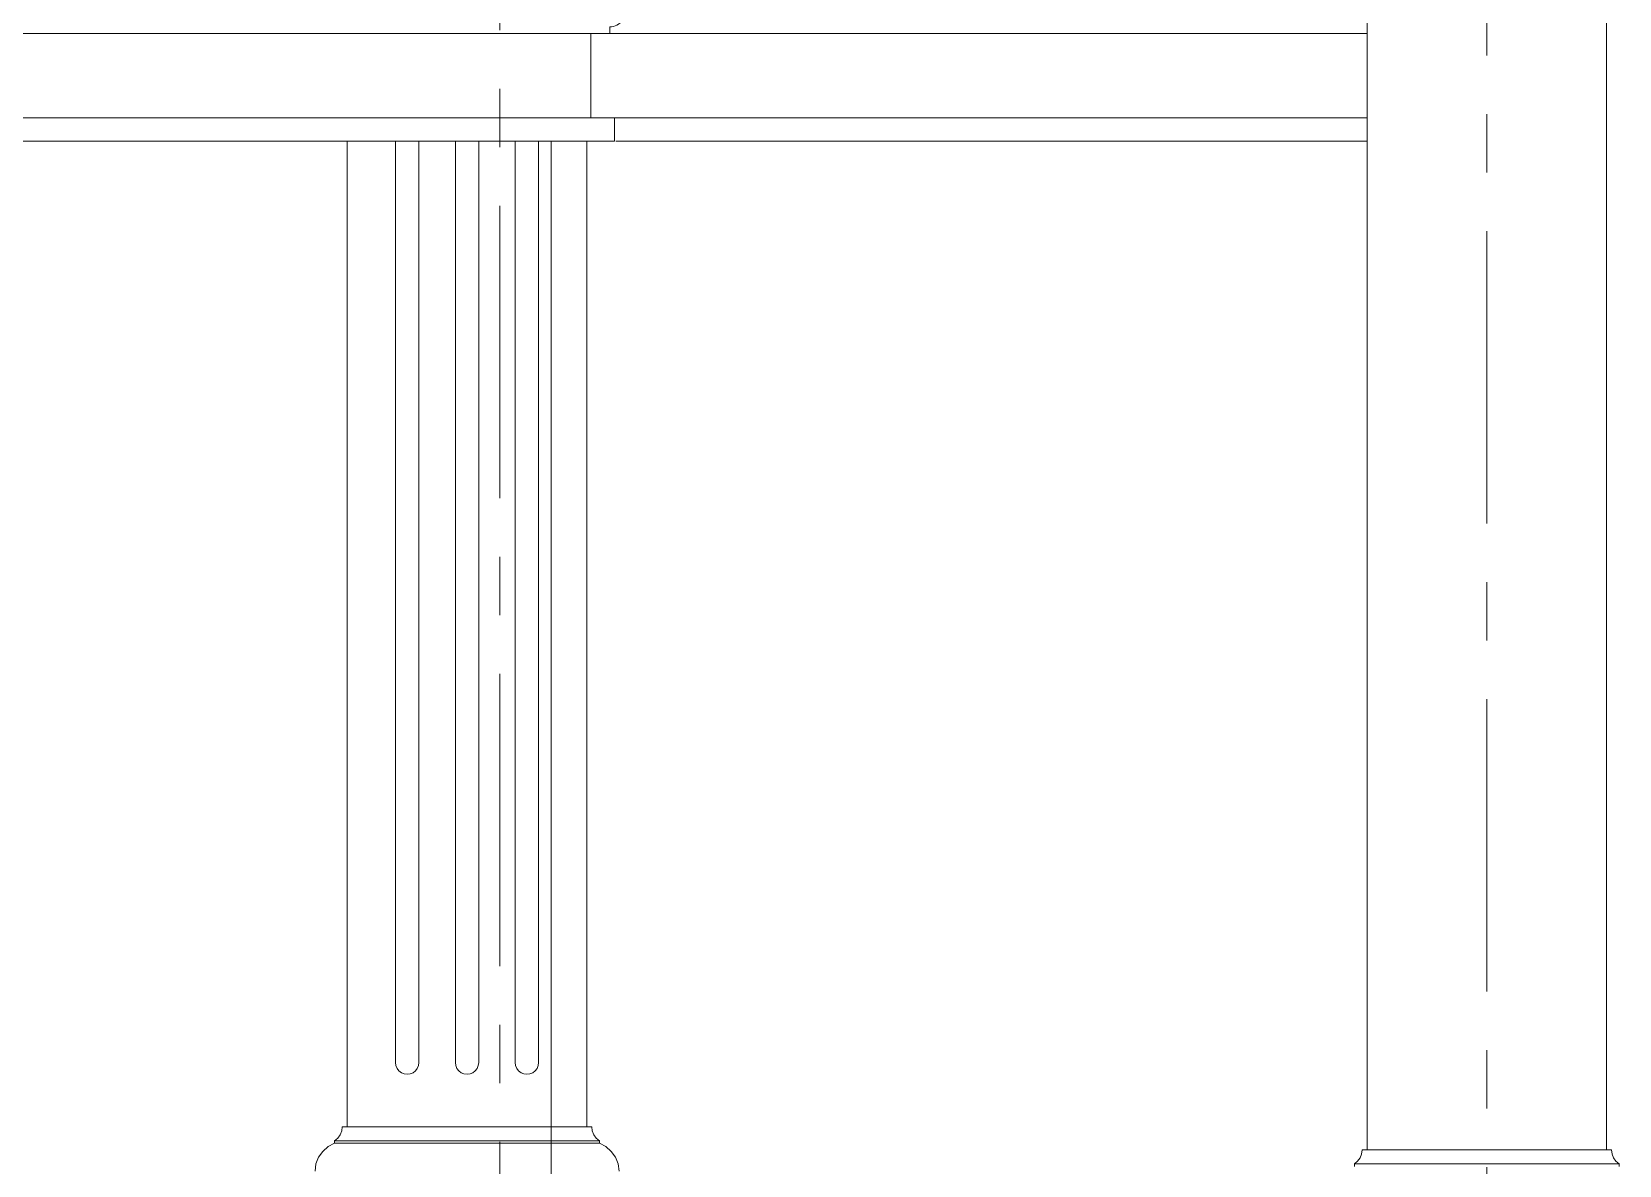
# Model space of a CAD drawing. Header units: millimetres. Extents: x 1832547 to 2001569, y -558009 to -417808.
# Drawn here: x 1982311 to 1985705, y -526181 to -523760 of the extents above; entities that cross this region are included whole.
import ezdxf

# ---------------------------------------------------------------- set-up
doc = ezdxf.new("R2010")
doc.units = ezdxf.units.MM
doc.header["$MEASUREMENT"] = 0
doc.linetypes.add('CENTER', pattern=[2, 1.25, -0.25, 0.25, -0.25])
for name, color, linetype, lineweight in [('CA.manh 08', 8, 'CONTINUOUS', 9), ('CA.thay 145', 145, 'CONTINUOUS', 18), ('CA.tim 67', 67, 'CENTER', 9)]:
    doc.layers.add(name, color=color, linetype=linetype, lineweight=lineweight)

# ---------------------------------------------------------------- blocks, each defined once
blk = doc.blocks.new('\xad5t54')
at = {"layer": 'CA.manh 08'}
blk.add_line((1923088.6, -525152.3), (1923654.8, -525152.3), dxfattribs=at)
at = {"layer": 'CA.thay 145'}
for p, q in [((1923115.9, -520842.3), (1923115.9, -525122.3)), ((1923627.5, -520842.3), (1923627.5, -525122.3)), ((1923104, -525131.2), (1923100.8, -525139.5)), ((1923105, -525122.3), (1923104, -525131.2)), ((1923115.9, -525122.3), (1923105, -525122.3)), ((1923115.9, -525122.3), (1923627.5, -525122.3)), ((1923638.4, -525122.3), (1923627.5, -525122.3)), ((1923638.4, -525122.3), (1923639.4, -525131.2)), ((1923639.4, -525131.2), (1923642.6, -525139.5)), ((1923095.6, -525146.7), (1923088.6, -525152.3)), ((1923088.6, -525152.3), (1923088.6, -525157.7)), ((1923100.8, -525139.5), (1923095.6, -525146.7)), ((1923642.6, -525139.5), (1923647.9, -525146.7)), ((1923647.9, -525146.7), (1923654.8, -525152.3)), ((1923654.8, -525152.3), (1923654.8, -525157.7))]:
    blk.add_line(p, q, dxfattribs=at)

msp = doc.modelspace()

# ---------------------------------------------------------------- linework, layer by layer
at = {"layer": 'CA.manh 08'}
for p, q in [((1983088.9, -525962.1), (1983088.9, -523994)), ((1983138.9, -525962.1), (1983138.9, -523994)), ((1983216.8, -525962.1), (1983216.8, -523994)), ((1983266.8, -525962.1), (1983266.8, -523994)), ((1983344.7, -525962.1), (1983344.7, -523994)), ((1983394.7, -525962.1), (1983394.7, -523994)), ((1983089.7, -525968.5), (1983088.9, -525962.1)), ((1983092.2, -525974.6), (1983089.7, -525968.5)), ((1983096.2, -525979.8), (1983092.2, -525974.6)), ((1983135.5, -525974.6), (1983131.5, -525979.8)), ((1983138, -525968.5), (1983135.5, -525974.6)), ((1983138.9, -525962.1), (1983138, -525968.5)), ((1983217.6, -525968.5), (1983216.8, -525962.1)), ((1983220.1, -525974.6), (1983217.6, -525968.5)), ((1983224.1, -525979.8), (1983220.1, -525974.6)), ((1983263.4, -525974.6), (1983259.5, -525979.8)), ((1983265.9, -525968.5), (1983263.4, -525974.6)), ((1983266.8, -525962.1), (1983265.9, -525968.5)), ((1983345.6, -525968.5), (1983344.7, -525962.1)), ((1983348.1, -525974.6), (1983345.6, -525968.5)), ((1983352, -525979.8), (1983348.1, -525974.6)), ((1983391.4, -525974.6), (1983387.4, -525979.8)), ((1983393.9, -525968.5), (1983391.4, -525974.6)), ((1983394.7, -525962.1), (1983393.9, -525968.5)), ((1983101.4, -525983.7), (1983096.2, -525979.8)), ((1983107.4, -525986.2), (1983101.4, -525983.7)), ((1983113.9, -525987.1), (1983107.4, -525986.2)), ((1983120.3, -525986.2), (1983113.9, -525987.1)), ((1983126.4, -525983.7), (1983120.3, -525986.2)), ((1983131.5, -525979.8), (1983126.4, -525983.7)), ((1983229.3, -525983.7), (1983224.1, -525979.8)), ((1983235.3, -525986.2), (1983229.3, -525983.7)), ((1983241.8, -525987.1), (1983235.3, -525986.2)), ((1983248.3, -525986.2), (1983241.8, -525987.1)), ((1983254.3, -525983.7), (1983248.3, -525986.2)), ((1983259.5, -525979.8), (1983254.3, -525983.7)), ((1983357.2, -525983.7), (1983352, -525979.8)), ((1983363.2, -525986.2), (1983357.2, -525983.7)), ((1983369.7, -525987.1), (1983363.2, -525986.2)), ((1983376.2, -525986.2), (1983369.7, -525987.1)), ((1983382.2, -525983.7), (1983376.2, -525986.2)), ((1983387.4, -525979.8), (1983382.2, -525983.7)), ((1982958.7, -526129), (1983524.9, -526129))]:
    msp.add_line(p, q, dxfattribs=at)
at = {"layer": 'CA.thay 145'}
for p, q in [((1982985.9, -523994), (1982985.9, -526099)), ((1983497.6, -523994), (1983497.6, -526099)), ((1982974.1, -526107.9), (1982970.9, -526116.2)), ((1982975.1, -526099), (1982974.1, -526107.9)), ((1982985.9, -526099), (1982975.1, -526099)), ((1982985.9, -526099), (1983497.6, -526099)), ((1983508.5, -526099), (1983497.6, -526099)), ((1983508.5, -526099), (1983509.5, -526107.9)), ((1983509.5, -526107.9), (1983512.7, -526116.2)), ((1982945, -526141.5), (1982933.4, -526151.7)), ((1982958.7, -526134.4), (1982945, -526141.5)), ((1982965.6, -526123.4), (1982958.7, -526129)), ((1982958.7, -526129), (1982958.7, -526134.4)), ((1982958.7, -526134.4), (1983524.9, -526134.4)), ((1982970.9, -526116.2), (1982965.6, -526123.4)), ((1983512.7, -526116.2), (1983517.9, -526123.4)), ((1983517.9, -526123.4), (1983524.9, -526129)), ((1983524.9, -526129), (1983524.9, -526134.4)), ((1983524.9, -526134.4), (1983538.6, -526141.5)), ((1983538.6, -526141.5), (1983550.2, -526151.7)), ((1982918.9, -526178.7), (1982916.9, -526194.1)), ((1982924.5, -526164.3), (1982918.9, -526178.7)), ((1982933.4, -526151.7), (1982924.5, -526164.3)), ((1983550.2, -526151.7), (1983559.1, -526164.3)), ((1983559.1, -526164.3), (1983564.7, -526178.7)), ((1983564.7, -526178.7), (1983566.7, -526194.1))]:
    msp.add_line(p, q, dxfattribs=at)
for points in [[(1983491.7, -523643.6), (1983491.7, -523643.6), (1983591.7, -523643.6), (1983591.7, -523718.6), (1983576.7, -523718.6), (1983576.8, -523722.6), (1983576.3, -523726.6), (1983575.2, -523730.5), (1983573.6, -523734.2), (1983571.4, -523737.6), (1983568.8, -523740.7), (1983565.7, -523743.3), (1983562.3, -523745.5), (1983558.6, -523747.1), (1983554.7, -523748.2), (1983550.7, -523748.7), (1983546.7, -523748.7), (1983546.7, -523763.6), (1983506.7, -523763.6), (1983506.7, -523943.6), (1983556.7, -523943.6), (1983556.7, -523993.6), (1983494.2, -523993.6)], [(1972847.4, -523763.6), (1983516.7, -523763.6)], [(1983546.7, -523763.6), (1985165.8, -523763.6)], [(1972847.4, -523943.6), (1983556.7, -523943.6)], [(1983556.7, -523943.6), (1985165.8, -523943.6)], [(1972859.9, -523993.6), (1983556.7, -523993.6)], [(1983421.7, -528143.6), (1983421.7, -523993.6)], [(1983559.7, -523993.6), (1985165.8, -523993.6)]]:
    msp.add_lwpolyline(points, dxfattribs=at)
at = {"layer": 'CA.tim 67', "ltscale": 500}
for p, q in [((1983311.7, -530756.3), (1983311.7, -514383.7)), ((1985421.7, -530810.3), (1985421.7, -514383.7))]:
    msp.add_line(p, q, dxfattribs=at)

# ---------------------------------------------------------------- block references
at = {"layer": 'CA.thay 145', "xscale": -1}
msp.add_blockref('\xad5t54', (3908793.4, -1026.3), dxfattribs=at)

doc.saveas('drawing.dxf')
